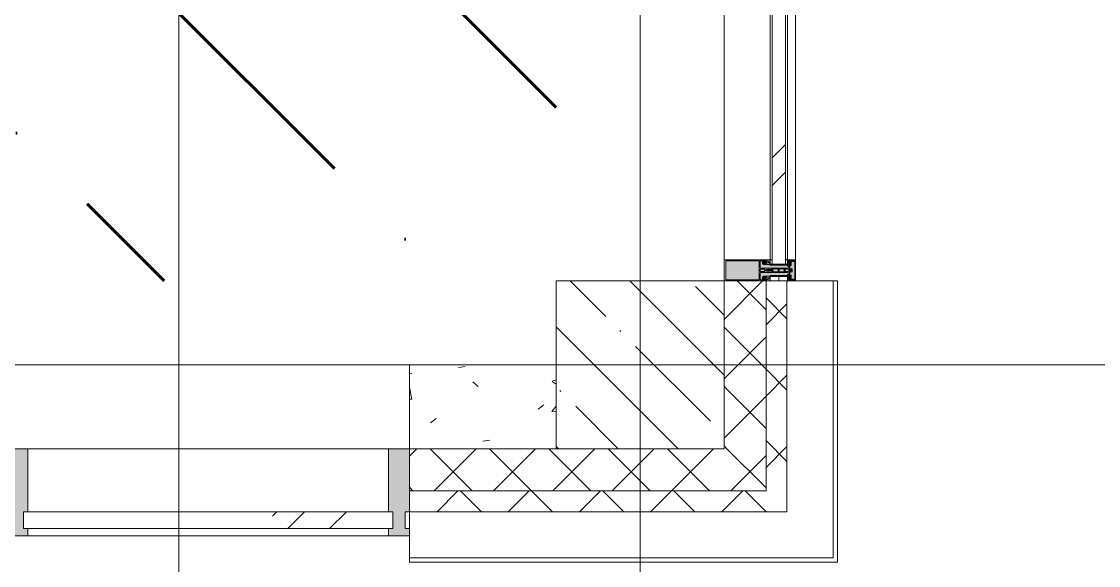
# Model space of a CAD drawing. Header units: millimetres. Extents: x -68946 to 288321, y -402657 to 324925.
# Drawn here: x 136063 to 138630, y 9747 to 11043 of the extents above; entities that cross this region are included whole.
import ezdxf

# ---------------------------------------------------------------- set-up
doc = ezdxf.new("R2010")
doc.units = ezdxf.units.MM
doc.linetypes.add('ADSK_Линия сетки', pattern=[2500, 2000, -250, 0, -250])
for name, color, linetype, lineweight in [('3.4) ПТ-2.15    4 вып', 200, 'Continuous', 60), ('A-FLOR-____-OTLN', 192, 'Continuous', 9), ('A-GLAZ-____-MCUT', 250, 'Continuous', 9), ('A-GLAZ-____-OTLN', 250, 'Continuous', 5), ('A-GLAZ-CURT-MCUT', 52, 'Continuous', 9), ('A-GLAZ-CURT-OTLN', 52, 'Continuous', 5), ('A-GLAZ-CWMG-MCUT', 51, 'Continuous', 9), ('A-GLAZ-CWMG-OTLN', 51, 'Continuous', 5), ('A-WALL-____-MCUT', 250, 'Continuous', 13), ('A-WALL-____-PATT', 250, 'Continuous', 13), ('A-WALL-FNSH-MCUT', 250, 'Continuous', 13), ('G-XREF-____-OTLN', 250, 'Continuous', 9), ('S-COLS-____-MCUT', 250, 'Continuous', 25), ('S-COLS-____-OTLN', 250, 'Continuous', 9), ('S-GRID-____-OTLN', 250, 'Continuous', 9)]:
    doc.layers.add(name, color=color, linetype=linetype, lineweight=lineweight)
pattern_1 = [(45, (12287.91, -0.0006), (-70.71068, 70.71068), []), (135, (12287.91, -0.0006), (-70.71068, -70.71068), [])]
pattern_2 = [(135, (12287.91, -0.0006), (-84.85281, -84.85281), []), (225, (12287.91, -0.0006), (84.85281, -84.85281), [])]

# ---------------------------------------------------------------- blocks, each defined once
blk = doc.blocks.new('BSC_Колонна _Прямоугольная - 400x400-V69-АР1_Маркировочный план 1 этажа С2и3')
at = {"layer": 'S-COLS-____-OTLN', "lineweight": 5}
h = blk.add_hatch(dxfattribs=at)
h.set_pattern_fill('FP_105', color=256, style=0, pattern_type=2)
h.set_pattern_definition([(135, (-125249.98, -10225), (-142.56192, -142.56192), []), (135, (-125107.42, -10225), (-142.56192, -142.56192), [252.016, -50.403, 3.353, -47.05])])
h.paths.add_polyline_path([(-200, -200), (200, -199.9), (200, 200), (-200, 200), (-200, -178.9)])
at = {"layer": 'S-COLS-____-MCUT', "lineweight": 5}
for p, q in [((200, 200), (-200, 200)), ((-200, 200), (-200, -200)), ((200, -200), (200, 200)), ((-200, -200), (200, -200))]:
    blk.add_line(p, q, dxfattribs=at)
blk = doc.blocks.new('Прямоугольный импост - 170_dwg-17677011-АР1_Маркировочный план 1 этажа С2и3')
at = {"layer": 'G-XREF-____-OTLN'}
for p, q in [((227998.7, 195492.5), (227999.1, 195492.4)), ((228009.4, 195484.5), (228013.9, 195484.5)), ((228010.4, 195484.5), (228010.4, 195486.8)), ((228012.9, 195484.5), (228012.9, 195486.8)), ((228024.5, 195492.5), (228024.2, 195492.4))]:
    blk.add_line(p, q, dxfattribs=at)
at = {"layer": 'G-XREF-____-OTLN', "flags": 128}
for points in [[(227987.6, 195646.7), (227987.4, 195646.5), (227987.1, 195646.2), (227986.9, 195646), (227986.6, 195645.7)], [(227986.6, 195645.7), (227986.6, 195621), (227986.6, 195596.2), (227986.6, 195571.5), (227986.6, 195546.7)], [(228035.6, 195646.7), (228023.6, 195646.7), (228011.6, 195646.7), (227999.6, 195646.7), (227987.6, 195646.7)], [(227988.6, 195563), (227988.6, 195582.9), (227988.6, 195602.9), (227988.6, 195622.8), (227988.6, 195642.7)], [(227988.6, 195642.7), (228000.1, 195642.7), (228011.6, 195642.7), (228023.1, 195642.7), (228034.6, 195642.7)], [(228034.6, 195642.7), (228034.6, 195622.8), (228034.6, 195602.9), (228034.6, 195582.9), (228034.6, 195563)], [(228036.6, 195645.7), (228036.4, 195646), (228036.1, 195646.2), (228035.9, 195646.5), (228035.6, 195646.7)], [(228036.6, 195546.7), (228036.6, 195571.5), (228036.6, 195596.2), (228036.6, 195621), (228036.6, 195645.7)], [(227988.1, 195547.7), (227988.1, 195549), (227988.1, 195550.2), (227988.1, 195551.5), (227988.1, 195552.7)], [(227988.1, 195552.7), (227989.1, 195552.7), (227990, 195552.7), (227990.9, 195552.7), (227991.8, 195552.7)], [(228034.6, 195563), (228023.1, 195563), (228011.6, 195563), (228000.1, 195563), (227988.6, 195563)], [(227988.6, 195559.7), (227988.9, 195560), (227989.1, 195560.2), (227989.4, 195560.5), (227989.6, 195560.7)], [(227988.6, 195555.7), (227988.6, 195556.7), (227988.6, 195557.7), (227988.6, 195558.7), (227988.6, 195559.7)], [(227989.6, 195555.5), (227989.4, 195555.6), (227989.1, 195555.6), (227988.9, 195555.7), (227988.6, 195555.7)], [(227989.6, 195560.7), (227993.6, 195560.7), (227997.6, 195560.7), (228001.6, 195560.7), (228005.6, 195560.7)], [(227989.9, 195555.7), (227989.8, 195555.7), (227989.7, 195555.6), (227989.7, 195555.6), (227989.6, 195555.5)], [(227994.4, 195555.7), (227993.3, 195555.7), (227992.2, 195555.7), (227991, 195555.7), (227989.9, 195555.7)], [(227991.8, 195552.7), (227991.9, 195552.8), (227992, 195552.9), (227992.1, 195552.9), (227992.1, 195553)], [(227992.1, 195553), (227992.2, 195552.9), (227992.3, 195552.9), (227992.4, 195552.8), (227992.4, 195552.7)], [(227992.4, 195552.7), (227993.4, 195552.7), (227994.3, 195552.7), (227995.2, 195552.7), (227996.1, 195552.7)], [(227994.6, 195555.7), (227994.6, 195555.7), (227994.5, 195555.7), (227994.5, 195555.7), (227994.4, 195555.7)], [(227997, 195553.9), (227996.4, 195554.3), (227995.8, 195554.8), (227995.2, 195555.2), (227994.6, 195555.7)], [(227996.1, 195552.7), (227996.1, 195551.5), (227996.1, 195550.2), (227996.1, 195549), (227996.1, 195547.7)], [(227997.6, 195552.7), (227997.5, 195553), (227997.3, 195553.3), (227997.2, 195553.6), (227997, 195553.9)], [(227997.6, 195546.7), (227997.6, 195548.2), (227997.6, 195549.7), (227997.6, 195551.2), (227997.6, 195552.7)], [(228005.6, 195560.7), (228005.9, 195560.5), (228006.1, 195560.2), (228006.4, 195560), (228006.6, 195559.7)], [(228006.6, 195559.7), (228006.6, 195552.3), (228006.6, 195544.9), (228006.6, 195537.4), (228006.6, 195530)], [(228008.6, 195560.4), (228008.7, 195560.5), (228008.8, 195560.6), (228008.9, 195560.6), (228008.9, 195560.7)], [(228008.6, 195550.3), (228008.6, 195552.8), (228008.6, 195555.4), (228008.6, 195557.9), (228008.6, 195560.4)], [(228008.9, 195550), (228008.9, 195550.1), (228008.8, 195550.2), (228008.7, 195550.2), (228008.6, 195550.3)], [(228008.9, 195560.7), (228010.3, 195560.7), (228011.6, 195560.7), (228013, 195560.7), (228014.3, 195560.7)], [(228014.3, 195550), (228013, 195550), (228011.6, 195550), (228010.3, 195550), (228008.9, 195550)], [(228014.3, 195560.7), (228014.4, 195560.6), (228014.5, 195560.6), (228014.6, 195560.5), (228014.6, 195560.4)], [(228014.6, 195550.3), (228014.6, 195550.2), (228014.5, 195550.2), (228014.4, 195550.1), (228014.3, 195550)], [(228014.6, 195560.4), (228014.6, 195557.9), (228014.6, 195555.4), (228014.6, 195552.8), (228014.6, 195550.3)], [(228016.6, 195559.7), (228016.9, 195560), (228017.1, 195560.2), (228017.4, 195560.5), (228017.6, 195560.7)], [(228016.6, 195530), (228016.6, 195537.4), (228016.6, 195544.9), (228016.6, 195552.3), (228016.6, 195559.7)], [(228017.6, 195560.7), (228021.6, 195560.7), (228025.6, 195560.7), (228029.6, 195560.7), (228033.6, 195560.7)], [(228026.2, 195553.9), (228026.1, 195553.6), (228025.9, 195553.3), (228025.8, 195553), (228025.6, 195552.7)], [(228025.6, 195552.7), (228025.6, 195551.2), (228025.6, 195549.7), (228025.6, 195548.2), (228025.6, 195546.7)], [(228028.7, 195555.7), (228028, 195555.2), (228027.4, 195554.8), (228026.8, 195554.3), (228026.2, 195553.9)], [(228027.1, 195547.7), (228027.1, 195549), (228027.1, 195550.2), (228027.1, 195551.5), (228027.1, 195552.7)], [(228027.1, 195552.7), (228028.1, 195552.7), (228029, 195552.7), (228029.9, 195552.7), (228030.8, 195552.7)], [(228028.8, 195555.7), (228028.8, 195555.7), (228028.7, 195555.7), (228028.7, 195555.7), (228028.7, 195555.7)], [(228033.4, 195555.7), (228032.2, 195555.7), (228031.1, 195555.7), (228030, 195555.7), (228028.8, 195555.7)], [(228030.8, 195552.7), (228030.9, 195552.8), (228031, 195552.9), (228031.1, 195552.9), (228031.1, 195553)], [(228031.1, 195553), (228031.2, 195552.9), (228031.3, 195552.9), (228031.4, 195552.8), (228031.4, 195552.7)], [(228031.4, 195552.7), (228032.4, 195552.7), (228033.3, 195552.7), (228034.2, 195552.7), (228035.1, 195552.7)], [(228033.7, 195555.5), (228033.6, 195555.6), (228033.5, 195555.6), (228033.5, 195555.7), (228033.4, 195555.7)], [(228033.6, 195560.7), (228033.9, 195560.5), (228034.1, 195560.2), (228034.4, 195560), (228034.6, 195559.7)], [(228034.6, 195555.7), (228034.4, 195555.7), (228034.1, 195555.6), (228033.9, 195555.6), (228033.7, 195555.5)], [(228034.6, 195559.7), (228034.6, 195558.7), (228034.6, 195557.7), (228034.6, 195556.7), (228034.6, 195555.7)], [(228035.1, 195552.7), (228035.1, 195551.5), (228035.1, 195550.2), (228035.1, 195549), (228035.1, 195547.7)], [(227986.6, 195546.7), (227987.1, 195546.7), (227987.6, 195546.7), (227988.1, 195546.7), (227988.6, 195546.7)], [(227999.6, 195495.5), (227999.6, 195537.5), (227986.6, 195537.5)], [(227989.1, 195547.7), (227988.9, 195547.7), (227988.6, 195547.7), (227988.4, 195547.7), (227988.1, 195547.7)], [(227988.6, 195546.7), (227988.8, 195546.8), (227988.9, 195547), (227989, 195547.1), (227989.1, 195547.2)], [(227989.1, 195547.2), (227989.1, 195547.3), (227989.1, 195547.5), (227989.1, 195547.6), (227989.1, 195547.7)], [(227996.1, 195547.7), (227995.9, 195547.7), (227995.6, 195547.7), (227995.4, 195547.7), (227995.1, 195547.7)], [(227995.1, 195547.7), (227995.1, 195547.6), (227995.1, 195547.5), (227995.1, 195547.3), (227995.1, 195547.2)], [(227995.1, 195547.2), (227995.3, 195547.1), (227995.4, 195547), (227995.5, 195546.8), (227995.6, 195546.7)], [(227995.6, 195546.7), (227996.1, 195546.7), (227996.6, 195546.7), (227997.1, 195546.7), (227997.6, 195546.7)], [(228006.6, 195530), (228006.7, 195529.9), (228006.8, 195529.9), (228006.9, 195529.8), (228006.9, 195529.7)], [(228006.9, 195529.7), (228007.2, 195529.7), (228007.5, 195529.7), (228007.8, 195529.7), (228008.1, 195529.7)], [(228008.1, 195529.7), (228008.4, 195530), (228008.6, 195530.2), (228008.9, 195530.5), (228009.1, 195530.7)], [(228009.1, 195545.1), (228009.3, 195545.2), (228009.4, 195545.3), (228009.6, 195545.4), (228009.8, 195545.5)], [(228009.6, 195544.8), (228009.5, 195544.9), (228009.4, 195545), (228009.3, 195545), (228009.1, 195545.1)], [(228009.1, 195543.3), (228009.3, 195543.4), (228009.4, 195543.5), (228009.5, 195543.5), (228009.6, 195543.6)], [(228009.6, 195543), (228009.5, 195543.1), (228009.4, 195543.2), (228009.3, 195543.2), (228009.1, 195543.3)], [(228009.1, 195541.5), (228009.3, 195541.6), (228009.4, 195541.7), (228009.5, 195541.7), (228009.6, 195541.8)], [(228009.6, 195541.2), (228009.5, 195541.3), (228009.4, 195541.4), (228009.3, 195541.4), (228009.1, 195541.5)], [(228009.1, 195539.7), (228009.3, 195539.8), (228009.4, 195539.9), (228009.5, 195539.9), (228009.6, 195540)], [(228009.6, 195539.4), (228009.5, 195539.5), (228009.4, 195539.6), (228009.3, 195539.6), (228009.1, 195539.7)], [(228009.1, 195537.9), (228009.3, 195538), (228009.4, 195538.1), (228009.5, 195538.1), (228009.6, 195538.2)], [(228009.6, 195537.6), (228009.5, 195537.7), (228009.4, 195537.8), (228009.3, 195537.8), (228009.1, 195537.9)], [(228009.1, 195536.1), (228009.3, 195536.2), (228009.4, 195536.3), (228009.5, 195536.3), (228009.6, 195536.4)], [(228009.6, 195535.8), (228009.5, 195535.9), (228009.4, 195536), (228009.3, 195536), (228009.1, 195536.1)], [(228009.1, 195534.3), (228009.3, 195534.4), (228009.4, 195534.5), (228009.5, 195534.5), (228009.6, 195534.6)], [(228009.6, 195534), (228009.5, 195534.1), (228009.4, 195534.2), (228009.3, 195534.2), (228009.1, 195534.3)], [(228009.1, 195532.5), (228009.3, 195532.6), (228009.4, 195532.7), (228009.5, 195532.7), (228009.6, 195532.8)], [(228009.6, 195532.2), (228009.5, 195532.3), (228009.4, 195532.4), (228009.3, 195532.4), (228009.1, 195532.5)], [(228009.1, 195530.7), (228009.3, 195530.8), (228009.4, 195530.9), (228009.5, 195530.9), (228009.6, 195531)], [(228009.6, 195543.6), (228009.6, 195543.9), (228009.6, 195544.2), (228009.6, 195544.5), (228009.6, 195544.8)], [(228009.6, 195541.8), (228009.6, 195542.1), (228009.6, 195542.4), (228009.6, 195542.7), (228009.6, 195543)], [(228009.6, 195540), (228009.6, 195540.3), (228009.6, 195540.6), (228009.6, 195540.9), (228009.6, 195541.2)], [(228009.6, 195538.2), (228009.6, 195538.5), (228009.6, 195538.8), (228009.6, 195539.1), (228009.6, 195539.4)], [(228009.6, 195536.4), (228009.6, 195536.7), (228009.6, 195537), (228009.6, 195537.3), (228009.6, 195537.6)], [(228009.6, 195534.6), (228009.6, 195534.9), (228009.6, 195535.2), (228009.6, 195535.5), (228009.6, 195535.8)], [(228009.6, 195532.8), (228009.6, 195533.1), (228009.6, 195533.4), (228009.6, 195533.7), (228009.6, 195534)], [(228009.6, 195531), (228009.6, 195531.3), (228009.6, 195531.6), (228009.6, 195531.9), (228009.6, 195532.2)], [(228009.8, 195545.5), (228010, 195545.9), (228010.3, 195546.3), (228010.5, 195546.8), (228010.8, 195547.2)], [(228010.8, 195547.2), (228011.2, 195547.2), (228011.6, 195547.2), (228012.1, 195547.2), (228012.5, 195547.2)], [(228012.5, 195547.2), (228012.8, 195546.7), (228013.1, 195546.2), (228013.3, 195545.7), (228013.6, 195545.2)], [(228013.6, 195545.2), (228013.6, 195545.1), (228013.6, 195544.9), (228013.6, 195544.7), (228013.6, 195544.5)], [(228013.6, 195544.5), (228013.8, 195544.4), (228013.9, 195544.4), (228014, 195544.3), (228014.1, 195544.2)], [(228014.1, 195544.2), (228014, 195544.1), (228013.9, 195544.1), (228013.8, 195544), (228013.6, 195543.9)], [(228013.6, 195543.9), (228013.6, 195543.6), (228013.6, 195543.3), (228013.6, 195543), (228013.6, 195542.7)], [(228013.6, 195542.7), (228013.8, 195542.6), (228013.9, 195542.6), (228014, 195542.5), (228014.1, 195542.4)], [(228014.1, 195542.4), (228014, 195542.3), (228013.9, 195542.3), (228013.8, 195542.2), (228013.6, 195542.1)], [(228013.6, 195542.1), (228013.6, 195541.8), (228013.6, 195541.5), (228013.6, 195541.2), (228013.6, 195540.9)], [(228013.6, 195540.9), (228013.8, 195540.8), (228013.9, 195540.8), (228014, 195540.7), (228014.1, 195540.6)], [(228014.1, 195540.6), (228014, 195540.5), (228013.9, 195540.5), (228013.8, 195540.4), (228013.6, 195540.3)], [(228013.6, 195540.3), (228013.6, 195540), (228013.6, 195539.7), (228013.6, 195539.4), (228013.6, 195539.1)], [(228013.6, 195539.1), (228013.8, 195539), (228013.9, 195539), (228014, 195538.9), (228014.1, 195538.8)], [(228014.1, 195538.8), (228014, 195538.7), (228013.9, 195538.7), (228013.8, 195538.6), (228013.6, 195538.5)], [(228013.6, 195538.5), (228013.6, 195538.2), (228013.6, 195537.9), (228013.6, 195537.6), (228013.6, 195537.3)], [(228013.6, 195537.3), (228013.8, 195537.2), (228013.9, 195537.2), (228014, 195537.1), (228014.1, 195537)], [(228014.1, 195537), (228014, 195536.9), (228013.9, 195536.9), (228013.8, 195536.8), (228013.6, 195536.7)], [(228013.6, 195536.7), (228013.6, 195536.4), (228013.6, 195536.1), (228013.6, 195535.8), (228013.6, 195535.5)], [(228013.6, 195535.5), (228013.8, 195535.4), (228013.9, 195535.4), (228014, 195535.3), (228014.1, 195535.2)], [(228014.1, 195535.2), (228014, 195535.1), (228013.9, 195535.1), (228013.8, 195535), (228013.6, 195534.9)], [(228013.6, 195534.9), (228013.6, 195534.6), (228013.6, 195534.3), (228013.6, 195534), (228013.6, 195533.7)], [(228013.6, 195533.7), (228013.8, 195533.6), (228013.9, 195533.6), (228014, 195533.5), (228014.1, 195533.4)], [(228014.1, 195533.4), (228014, 195533.3), (228013.9, 195533.3), (228013.8, 195533.2), (228013.6, 195533.1)], [(228013.6, 195533.1), (228013.6, 195532.8), (228013.6, 195532.5), (228013.6, 195532.2), (228013.6, 195531.9)], [(228013.6, 195531.9), (228013.8, 195531.8), (228013.9, 195531.8), (228014, 195531.7), (228014.1, 195531.6)], [(228014.1, 195531.6), (228014.1, 195531.4), (228014.1, 195531.2), (228014.1, 195530.9), (228014.1, 195530.7)], [(228014.1, 195530.7), (228014.4, 195530.5), (228014.6, 195530.2), (228014.9, 195530), (228015.1, 195529.7)], [(228015.1, 195529.7), (228015.4, 195529.7), (228015.7, 195529.7), (228016, 195529.7), (228016.3, 195529.7)], [(228016.3, 195529.7), (228016.4, 195529.8), (228016.5, 195529.9), (228016.6, 195529.9), (228016.6, 195530)], [(228036.6, 195537.5), (228023.6, 195537.5), (228023.6, 195495.5)], [(228025.6, 195546.7), (228026.1, 195546.7), (228026.6, 195546.7), (228027.1, 195546.7), (228027.6, 195546.7)], [(228028.1, 195547.7), (228027.9, 195547.7), (228027.6, 195547.7), (228027.4, 195547.7), (228027.1, 195547.7)], [(228027.6, 195546.7), (228027.8, 195546.8), (228027.9, 195547), (228028, 195547.1), (228028.1, 195547.2)], [(228028.1, 195547.2), (228028.1, 195547.3), (228028.1, 195547.5), (228028.1, 195547.6), (228028.1, 195547.7)], [(228035.1, 195547.7), (228034.9, 195547.7), (228034.6, 195547.7), (228034.4, 195547.7), (228034.1, 195547.7)], [(228034.1, 195547.7), (228034.1, 195547.6), (228034.1, 195547.5), (228034.1, 195547.3), (228034.1, 195547.2)], [(228034.1, 195547.2), (228034.3, 195547.1), (228034.4, 195547), (228034.5, 195546.8), (228034.6, 195546.7)], [(228034.6, 195546.7), (228035.1, 195546.7), (228035.6, 195546.7), (228036.1, 195546.7), (228036.6, 195546.7)], [(227989.4, 195495.5), (227988.9, 195495.5), (227988.4, 195494.5), (227987.9, 195494.5), (227985.8, 195497), (227985.4, 195496.6), (227986.6, 195492.9), (227986.6, 195492.8), (227987, 195492.4), (227990.8, 195492.4), (227991.1, 195492.5), (227991.8, 195492.3), (227991.8, 195491.1), (227991.6, 195490.9), (227991.4, 195490.9), (227991.3, 195490.5), (227992.5, 195489.3), (227992.9, 195489.2), (227997, 195489.2), (227997.4, 195489.3), (227998.6, 195490.5), (227998.4, 195490.9), (227998.2, 195490.9), (227998, 195491.1), (227998, 195492.3)], [(227987.4, 195492.4), (227987.2, 195492.3), (227987, 195492.3), (227986.8, 195492.2), (227986.6, 195492.2)], [(227986.6, 195492.2), (227986.6, 195488.8), (227986.6, 195485.4), (227986.6, 195482), (227986.6, 195478.6)], [(227986.6, 195478.6), (227987, 195478.2), (227987.4, 195477.8), (227987.8, 195477.5), (227988.1, 195477.1)], [(227989, 195489.3), (227988.6, 195490), (227988.2, 195490.8), (227987.8, 195491.6), (227987.4, 195492.4)], [(227987.9, 195492.4), (227987.9, 195492.3), (227987.8, 195492.2), (227987.7, 195492.1), (227987.7, 195491.9)], [(227987.7, 195491.9), (227988, 195491.2), (227988.4, 195490.5), (227988.7, 195489.8), (227989.1, 195489)], [(227991.4, 195492.4), (227990.6, 195492.4), (227989.7, 195492.4), (227988.8, 195492.4), (227987.9, 195492.4)], [(227987.9, 195487.2), (227988.2, 195487.5), (227988.4, 195487.8), (227988.7, 195488.1), (227988.9, 195488.4)], [(227987.9, 195481.7), (227987.9, 195483.1), (227987.9, 195484.4), (227987.9, 195485.8), (227987.9, 195487.2)], [(227988.2, 195481.4), (227988.2, 195481.5), (227988.1, 195481.5), (227988, 195481.6), (227987.9, 195481.7)], [(227987.9, 195479.8), (227988, 195479.9), (227988.1, 195479.9), (227988.2, 195480), (227988.2, 195480.1)], [(227987.9, 195478.7), (227987.9, 195479), (227987.9, 195479.2), (227987.9, 195479.5), (227987.9, 195479.8)], [(227988.2, 195478.4), (227988.2, 195478.5), (227988.1, 195478.5), (227988, 195478.6), (227987.9, 195478.7)], [(227988.1, 195477.1), (227999.9, 195477.1), (228011.6, 195477.1), (228023.4, 195477.1), (228035.1, 195477.1)], [(227989, 195488.2), (227988.8, 195487.9), (227988.6, 195487.6), (227988.4, 195487.3), (227988.2, 195487)], [(227988.2, 195487), (227988.2, 195487), (227988.2, 195486.9), (227988.2, 195486.8), (227988.2, 195486.8)], [(227988.2, 195486.8), (227988.6, 195485.6), (227989.1, 195484.5), (227989.5, 195483.3), (227990, 195482.2)], [(227990.6, 195481.4), (227990, 195481.4), (227989.4, 195481.4), (227988.8, 195481.4), (227988.2, 195481.4)], [(227988.2, 195480.1), (227988.8, 195480.1), (227989.4, 195480.1), (227990, 195480.1), (227990.6, 195480.1)], [(228035, 195478.4), (228023.3, 195478.4), (228011.6, 195478.4), (227999.9, 195478.4), (227988.2, 195478.4)], [(227988.9, 195488.4), (227989, 195488.6), (227989, 195488.8), (227989, 195489), (227989, 195489.3)], [(227989.1, 195489), (227989, 195488.8), (227989, 195488.6), (227989, 195488.4), (227989, 195488.2)], [(228001.3, 195492.4), (228001.6, 195492.7), (228001.6, 195495.1), (228001.6, 195495.3), (228001.4, 195495.5), (228000.9, 195495.5), (228000.4, 195494.8), (227999.9, 195494.8), (227999.4, 195495.5), (227998.9, 195495.5), (227998.4, 195494.8), (227997.9, 195494.8), (227997.4, 195495.5), (227996.9, 195495.5), (227996.4, 195494.8), (227995.9, 195494.8), (227995.4, 195495.5), (227994.9, 195495.5), (227994.4, 195494.8), (227993.9, 195494.8), (227993.4, 195495.5), (227992.9, 195495.5), (227992.4, 195494.8), (227991.9, 195494.8), (227991.4, 195495.5), (227990.9, 195495.5), (227990.4, 195494.8), (227989.9, 195494.8), (227989.4, 195495.5)], [(227990, 195482.2), (227990.2, 195482.2), (227990.4, 195482.3), (227990.7, 195482.3), (227990.9, 195482.4)], [(227990.9, 195481.1), (227990.9, 195481.2), (227990.8, 195481.2), (227990.7, 195481.3), (227990.6, 195481.4)], [(227990.6, 195480.1), (227990.7, 195480.2), (227990.8, 195480.2), (227990.9, 195480.3), (227990.9, 195480.4)], [(227990.9, 195489.7), (227990.9, 195490.1), (227990.9, 195490.5), (227990.9, 195490.9), (227990.9, 195491.4)], [(227990.9, 195491.4), (227991.2, 195491.4), (227991.4, 195491.4), (227991.7, 195491.4), (227991.9, 195491.4)], [(227991.9, 195488.7), (227991.7, 195488.9), (227991.4, 195489.2), (227991.2, 195489.4), (227990.9, 195489.7)], [(227990.9, 195486.7), (227991.1, 195486.8), (227991.2, 195486.9), (227991.3, 195487), (227991.4, 195487.2)], [(227990.9, 195482.4), (227990.9, 195483.4), (227990.9, 195484.5), (227990.9, 195485.6), (227990.9, 195486.7)], [(227990.9, 195480.4), (227990.9, 195480.6), (227990.9, 195480.7), (227990.9, 195480.9), (227990.9, 195481.1)], [(227991.9, 195491.9), (227991.8, 195492), (227991.7, 195492.1), (227991.6, 195492.2), (227991.4, 195492.4)], [(227991.4, 195487.2), (227993.4, 195487.2), (227995.4, 195487.2), (227997.4, 195487.2), (227999.4, 195487.2)], [(227991.9, 195491.4), (227991.9, 195491.5), (227991.9, 195491.6), (227991.9, 195491.7), (227991.9, 195491.9)], [(227998.6, 195488.7), (227997, 195488.7), (227995.3, 195488.7), (227993.6, 195488.7), (227991.9, 195488.7)], [(227998.4, 195492.4), (227998.3, 195492.2), (227998.2, 195492.1), (227998.1, 195492), (227997.9, 195491.9)], [(227997.9, 195491.9), (227997.9, 195491.7), (227997.9, 195491.6), (227997.9, 195491.5), (227997.9, 195491.4)], [(227997.9, 195491.4), (227998.2, 195491.4), (227998.4, 195491.4), (227998.7, 195491.4), (227998.9, 195491.4)], [(228024.8, 195492.4), (228018.2, 195492.4), (228011.6, 195492.4), (228005, 195492.4), (227998.4, 195492.4)], [(227998.9, 195489), (227998.9, 195488.9), (227998.8, 195488.8), (227998.7, 195488.7), (227998.6, 195488.7)], [(227998.9, 195491.4), (227998.9, 195490.8), (227998.9, 195490.2), (227998.9, 195489.6), (227998.9, 195489)], [(227999.4, 195487.2), (227999.7, 195487.4), (227999.9, 195487.7), (228000.2, 195487.9), (228000.4, 195488.2)], [(228000.4, 195489.4), (228000.7, 195489.6), (228000.9, 195489.9), (228001.2, 195490.1), (228001.4, 195490.4)], [(228000.4, 195488.2), (228000.4, 195488.5), (228000.4, 195488.8), (228000.4, 195489.1), (228000.4, 195489.4)], [(228001.4, 195490.4), (228003.9, 195490.4), (228006.4, 195490.4), (228008.9, 195490.4), (228011.3, 195490.4)], [(228015.1, 195485.7), (228015.1, 195489.5), (228008.2, 195489.5), (228008.2, 195485.7)], [(228014.1, 195484.5), (228014.1, 195486.8), (228011.6, 195487.8), (228009.2, 195486.8), (228009.2, 195484.5)], [(228011.3, 195490.4), (228011.4, 195490.4), (228011.5, 195490.5), (228011.6, 195490.6), (228011.6, 195490.7)], [(228011.6, 195490.7), (228011.7, 195490.6), (228011.8, 195490.5), (228011.9, 195490.4), (228011.9, 195490.4)], [(228011.9, 195490.4), (228014.4, 195490.4), (228016.9, 195490.4), (228019.4, 195490.4), (228021.8, 195490.4)], [(228021.9, 195492.4), (228021.6, 195492.7), (228021.6, 195495.1), (228021.7, 195495.3), (228021.9, 195495.5), (228022.4, 195495.5), (228022.9, 195494.8), (228023.4, 195494.8), (228023.9, 195495.5), (228024.4, 195495.5), (228024.9, 195494.8), (228025.4, 195494.8), (228025.9, 195495.5), (228026.4, 195495.5), (228026.9, 195494.8), (228027.4, 195494.8), (228027.9, 195495.5), (228028.4, 195495.5), (228028.9, 195494.8), (228029.4, 195494.8), (228029.9, 195495.5), (228030.4, 195495.5), (228030.9, 195494.8), (228031.4, 195494.8), (228031.9, 195495.5), (228032.4, 195495.5), (228032.9, 195494.8), (228033.4, 195494.8), (228033.9, 195495.5)], [(228021.8, 195490.4), (228022.1, 195490.1), (228022.3, 195489.9), (228022.6, 195489.6), (228022.8, 195489.4)], [(228022.8, 195489.4), (228022.8, 195489.1), (228022.8, 195488.8), (228022.8, 195488.5), (228022.8, 195488.2)], [(228022.8, 195488.2), (228023.1, 195487.9), (228023.3, 195487.7), (228023.6, 195487.4), (228023.8, 195487.2)], [(228023.8, 195487.2), (228025.8, 195487.2), (228027.8, 195487.2), (228029.8, 195487.2), (228031.8, 195487.2)], [(228024.3, 195489), (228024.3, 195489.6), (228024.3, 195490.2), (228024.3, 195490.8), (228024.3, 195491.4)], [(228024.3, 195491.4), (228024.6, 195491.4), (228024.8, 195491.4), (228025.1, 195491.4), (228025.3, 195491.4)], [(228024.6, 195488.7), (228024.6, 195488.7), (228024.5, 195488.8), (228024.4, 195488.9), (228024.3, 195489)], [(228031.3, 195488.7), (228029.7, 195488.7), (228028, 195488.7), (228026.3, 195488.7), (228024.6, 195488.7)], [(228033.9, 195495.5), (228034.4, 195495.5), (228034.9, 195494.5), (228035.4, 195494.5), (228037.4, 195497), (228037.9, 195496.6), (228036.6, 195492.9), (228036.6, 195492.8), (228036.2, 195492.4), (228032.5, 195492.4), (228032.1, 195492.5), (228031.4, 195492.3), (228031.4, 195491.1), (228031.6, 195490.9), (228031.8, 195490.9), (228032, 195490.5), (228030.8, 195489.3), (228030.4, 195489.2), (228026.3, 195489.2), (228025.9, 195489.3), (228024.7, 195490.5), (228024.8, 195490.9), (228025, 195490.9), (228025.2, 195491.1), (228025.2, 195492.3)], [(228025.3, 195491.9), (228025.2, 195492), (228025.1, 195492.1), (228025, 195492.2), (228024.8, 195492.4)], [(228025.3, 195491.4), (228025.3, 195491.5), (228025.3, 195491.6), (228025.3, 195491.7), (228025.3, 195491.9)], [(228031.8, 195492.4), (228031.7, 195492.2), (228031.6, 195492.1), (228031.5, 195492), (228031.3, 195491.9)], [(228031.3, 195491.9), (228031.3, 195491.7), (228031.3, 195491.6), (228031.3, 195491.5), (228031.3, 195491.4)], [(228031.3, 195491.4), (228031.6, 195491.4), (228031.8, 195491.4), (228032.1, 195491.4), (228032.3, 195491.4)], [(228032.3, 195489.7), (228032.1, 195489.4), (228031.8, 195489.2), (228031.6, 195488.9), (228031.3, 195488.7)], [(228035.3, 195492.4), (228034.5, 195492.4), (228033.6, 195492.4), (228032.7, 195492.4), (228031.8, 195492.4)], [(228031.8, 195487.2), (228032, 195487), (228032.1, 195486.9), (228032.2, 195486.8), (228032.3, 195486.7)], [(228032.3, 195491.4), (228032.3, 195490.9), (228032.3, 195490.5), (228032.3, 195490.1), (228032.3, 195489.7)], [(228032.3, 195486.7), (228032.3, 195485.6), (228032.3, 195484.5), (228032.3, 195483.4), (228032.3, 195482.4)], [(228032.3, 195482.4), (228032.6, 195482.3), (228032.8, 195482.3), (228033.1, 195482.2), (228033.3, 195482.2)], [(228032.6, 195481.4), (228032.6, 195481.3), (228032.5, 195481.2), (228032.4, 195481.2), (228032.3, 195481.1)], [(228032.3, 195481.1), (228032.3, 195480.9), (228032.3, 195480.7), (228032.3, 195480.6), (228032.3, 195480.4)], [(228032.3, 195480.4), (228032.4, 195480.3), (228032.5, 195480.2), (228032.6, 195480.2), (228032.6, 195480.1)], [(228035, 195481.4), (228034.4, 195481.4), (228033.8, 195481.4), (228033.2, 195481.4), (228032.6, 195481.4)], [(228032.6, 195480.1), (228033.2, 195480.1), (228033.8, 195480.1), (228034.4, 195480.1), (228035, 195480.1)], [(228033.3, 195482.2), (228033.7, 195483.3), (228034.2, 195484.5), (228034.7, 195485.6), (228035.1, 195486.8)], [(228035.9, 195492.4), (228035.5, 195491.6), (228035, 195490.8), (228034.6, 195490), (228034.2, 195489.3)], [(228034.2, 195489), (228034.6, 195489.8), (228034.9, 195490.5), (228035.3, 195491.2), (228035.6, 195491.9)], [(228034.2, 195489.3), (228034.2, 195489), (228034.3, 195488.8), (228034.3, 195488.6), (228034.3, 195488.4)], [(228034.3, 195488.2), (228034.3, 195488.4), (228034.2, 195488.6), (228034.2, 195488.8), (228034.2, 195489)], [(228034.3, 195488.4), (228034.6, 195488.1), (228034.8, 195487.8), (228035.1, 195487.5), (228035.3, 195487.2)], [(228035.1, 195487), (228034.9, 195487.3), (228034.7, 195487.6), (228034.5, 195487.9), (228034.3, 195488.2)], [(228035.3, 195481.7), (228035.3, 195481.6), (228035.2, 195481.5), (228035.1, 195481.5), (228035, 195481.4)], [(228035, 195480.1), (228035.1, 195480), (228035.2, 195479.9), (228035.3, 195479.9), (228035.3, 195479.8)], [(228035.3, 195478.7), (228035.3, 195478.6), (228035.2, 195478.5), (228035.1, 195478.5), (228035, 195478.4)], [(228035.1, 195486.8), (228035.1, 195486.8), (228035.1, 195486.9), (228035.1, 195487), (228035.1, 195487)], [(228035.1, 195477.1), (228035.5, 195477.5), (228035.9, 195477.8), (228036.3, 195478.2), (228036.6, 195478.6)], [(228035.6, 195491.9), (228035.5, 195492.1), (228035.5, 195492.2), (228035.4, 195492.3), (228035.3, 195492.4)], [(228035.3, 195487.2), (228035.3, 195485.8), (228035.3, 195484.4), (228035.3, 195483.1), (228035.3, 195481.7)], [(228035.3, 195479.8), (228035.3, 195479.5), (228035.3, 195479.2), (228035.3, 195479), (228035.3, 195478.7)], [(228036.6, 195492.2), (228036.4, 195492.2), (228036.3, 195492.3), (228036.1, 195492.3), (228035.9, 195492.4)], [(228036.6, 195478.6), (228036.6, 195482), (228036.6, 195485.4), (228036.6, 195488.8), (228036.6, 195492.2)]]:
    blk.add_lwpolyline(points, dxfattribs=at)
for points in [[(227994.4, 195539.7), (227996.4, 195538.7), (227996.5, 195538.7), (227997.3, 195538.7), (227997.6, 195539), (227997.6, 195548.5), (227997.4, 195548.7), (227996.3, 195548.7), (227995.9, 195548.6), (227995.2, 195548.8), (227995.2, 195550), (227995.4, 195550.2), (227995.6, 195550.2), (227995.8, 195550.6), (227994.6, 195551.8), (227994.2, 195551.9), (227990.1, 195551.9), (227989.7, 195551.8), (227988.5, 195550.6), (227988.6, 195550.2), (227988.8, 195550.2), (227989, 195550), (227989, 195548.8), (227988.3, 195548.6), (227988, 195548.7), (227986.8, 195548.7), (227986.6, 195548.5), (227986.6, 195537.3), (227987.1, 195537.1), (227988.4, 195538.3), (227988.8, 195538.3), (227989.3, 195537.5), (227989.8, 195537.5), (227990.3, 195538.3), (227990.8, 195538.3), (227991.3, 195537.5), (227991.8, 195537.5), (227992.3, 195538.3), (227992.7, 195538.4), (227994.5, 195537.3), (227995.9, 195536.3), (227996.4, 195537.1), (227994, 195539.2)], [(227990.8, 195550.9), (227990.3, 195550.4), (227990.3, 195549.2), (227990.8, 195548.7), (227993.4, 195548.7), (227993.9, 195549.2), (227993.9, 195550.4), (227993.4, 195550.9)], [(227990.3, 195549.2), (227990.3, 195550.4), (227990.8, 195550.9), (227993.4, 195550.9), (227993.9, 195550.4), (227993.9, 195549.2), (227993.4, 195548.7), (227990.8, 195548.7)], [(228028.9, 195539.7), (228026.9, 195538.7), (228026.7, 195538.7), (228025.9, 195538.7), (228025.6, 195539), (228025.6, 195548.5), (228025.8, 195548.7), (228027, 195548.7), (228027.3, 195548.6), (228028, 195548.8), (228028, 195550), (228027.8, 195550.2), (228027.6, 195550.2), (228027.5, 195550.6), (228028.7, 195551.8), (228029.1, 195551.9), (228033.2, 195551.9), (228033.6, 195551.8), (228034.8, 195550.6), (228034.6, 195550.2), (228034.4, 195550.2), (228034.2, 195550), (228034.2, 195548.8), (228034.9, 195548.6), (228035.3, 195548.7), (228036.4, 195548.7), (228036.6, 195548.5), (228036.6, 195537.3), (228036.1, 195537.1), (228034.9, 195538.3), (228034.4, 195538.3), (228033.9, 195537.5), (228033.4, 195537.5), (228032.9, 195538.3), (228032.4, 195538.3), (228031.9, 195537.5), (228031.4, 195537.5), (228030.9, 195538.3), (228030.6, 195538.4), (228028.8, 195537.3), (228027.4, 195536.3), (228026.9, 195537.1), (228029.2, 195539.2)], [(228032.9, 195549.2), (228032.9, 195550.4), (228032.4, 195550.9), (228029.8, 195550.9), (228029.3, 195550.4), (228029.3, 195549.2), (228029.8, 195548.7), (228032.4, 195548.7)], [(227993.1, 195541.4), (227994.1, 195542.4), (227994.1, 195546), (227993.1, 195547), (227991.1, 195547), (227990.1, 195546), (227990.1, 195542.4), (227991.1, 195541.4)], [(228009.7, 195532.9), (228009.2, 195531.8), (228008.7, 195531.3), (228008.5, 195531.2), (228008.1, 195531.2), (228008.1, 195531.5), (228007.9, 195531.7), (228006.8, 195531.7), (228006.6, 195531.5), (228006.6, 195496.2), (228007.1, 195495.7), (228008.6, 195495.7), (228009.1, 195496.2), (228009.1, 195497), (228008.9, 195497.2), (228008.3, 195497.2), (228008.1, 195497.4), (228008.1, 195499.2), (228008.4, 195499.9), (228010.9, 195502.4), (228012.3, 195502.4), (228014.8, 195499.9), (228015.1, 195499.2), (228015.1, 195497.4), (228014.9, 195497.2), (228014.3, 195497.2), (228014.1, 195497), (228014.1, 195496.2), (228014.6, 195495.7), (228016.1, 195495.7), (228016.6, 195496.2), (228016.6, 195531.5), (228016.4, 195531.7), (228015.3, 195531.7), (228015.1, 195531.5), (228015.1, 195531.2), (228014.7, 195531.2), (228014.6, 195531.3), (228014, 195531.8), (228013.6, 195532.9), (228013.7, 195537.9), (228013.8, 195537.9), (228013.8, 195538.3), (228013.7, 195538.4), (228013.7, 195539.2), (228012.6, 195543), (228012.5, 195543.2), (228010.8, 195543.2), (228010.7, 195543), (228009.6, 195539.2), (228009.6, 195538.4), (228009.4, 195538.3), (228009.4, 195537.9), (228009.6, 195537.9)], [(228009, 195517.1), (228008.1, 195517.5), (228008.1, 195528.2), (228008.4, 195528.9), (228010.9, 195531.4), (228012.3, 195531.4), (228014.8, 195528.9), (228015.1, 195528.2), (228015.1, 195517.5), (228014.3, 195517.1), (228013.4, 195518), (228009.9, 195518)], [(228012.3, 195532.2), (228011, 195532.2), (228010.3, 195532.6), (228010.2, 195537.9), (228011.2, 195542.2), (228012.1, 195542.2), (228013.1, 195537.9), (228013, 195532.6)], [(228030.1, 195541.4), (228029.1, 195542.4), (228029.1, 195546), (228030.1, 195547), (228032.1, 195547), (228033.1, 195546), (228033.1, 195542.4), (228032.1, 195541.4)], [(228008.1, 195513.7), (228008.1, 195503), (228009, 195502.6), (228009.9, 195503.5), (228013.4, 195503.5), (228014.3, 195502.6), (228015.1, 195503), (228015.1, 195513.7), (228014.8, 195514.4), (228012.3, 195516.9), (228010.9, 195516.9), (228008.4, 195514.4)], [(227996.2, 195490.2), (227996.7, 195490.7), (227996.7, 195492), (227996.2, 195492.5), (227993.6, 195492.5), (227993.1, 195492), (227993.1, 195490.7), (227993.6, 195490.2)], [(228007.1, 195489.5), (228007.1, 195490.4), (228015.8, 195490.4), (228015.8, 195489.5)], [(228027, 195490.2), (228026.5, 195490.7), (228026.5, 195492), (228027, 195492.5), (228029.6, 195492.5), (228030.1, 195492), (228030.1, 195490.7), (228029.6, 195490.2)]]:
    blk.add_lwpolyline(points, close=True, dxfattribs=at)
at = {"layer": 'G-XREF-____-OTLN'}
for centre, radius, start, end in [((228009.4, 195485.7), 1.19, 180, 270), ((228009.8, 195485.2), 1.67, 68.4728, 111.5272), ((228011.6, 195481.7), 5.2, 76.3644, 103.6356), ((228013.5, 195485.2), 1.67, 68.4728, 111.5272), ((228013.9, 195485.7), 1.19, 270, 0)]:
    blk.add_arc(centre, radius, start, end, dxfattribs=at)
blk = doc.blocks.new('Прямоугольный импост - 42х50х170h-17679178-АР1_Маркировочный план 1 этажа С2и3')
blk.add_blockref('Прямоугольный импост - 170_dwg-17677011-АР1_Маркировочный план 1 этажа С2и3', (-228011.6, -195516.5))
blk = doc.blocks.new('Прямоугольный импост - Рядовой 50х170-36115441-АР1_Маркировочный план 1 этажа С2и3')
at = {"layer": 'A-GLAZ-CWMG-OTLN'}
h = blk.add_hatch(color=50, dxfattribs=at)
h.paths.add_polyline_path([(-48, -126.2), (-50, -130.5), (0, -130.5), (-1, -127.7), (-1.3, -129.2), (-2, -130.2), (-48.8, -129.2)])
h.paths.add_polyline_path([(-2, -46.5), (-25, -46.5), (-22.3, -44.2), (-3, -44.2)])
h.paths.add_polyline_path([(0, 21), (0, 39.5), (-50, 39.5), (-50, 21), (-40, 21), (-40, -21), (-50, -21), (-49.9, -30.5), (-48, -42.2), (-48, -46.5), (-48, -126.2), (-2, -126.2), (-1.4, -46.5), (-1.8, -40), (0, -21), (-10, -21), (-10, 21)])
h.paths.add_polyline_path([(-1.5, 39.5), (-1.6, 38.2), (-48.4, 38.2), (-48.4, 39.5), (-1.6, 39.5)])
h.paths.add_polyline_path([(-11.8, 24.2), (-18.4, 24.2), (-14.8, 26.2)])
h.paths.add_polyline_path([(-18.4, 24.2), (-25, 24.2), (-22.2, 26.2)])
h.paths.add_polyline_path([(-20, -35.7), (-20, -43.2), (-22, -38.8)])
h.paths.add_polyline_path([(-20, -28.3), (-22.5, -25), (-20, -21)])
h.paths.add_polyline_path([(-20, -28.3), (-22.5, -32.9), (-23.6, -29.8), (-22, -28.5)])
h.paths.add_polyline_path([(-20, -35.7), (-21.9, -33.5), (-20, -30.5), (-20, -33.5)])
h.paths.add_polyline_path([(-20, -20.9), (-22.5, -17.8), (-20, -13.5), (-20, -16)])
h.paths.add_polyline_path([(-25, -46.5), (-48, -46.5), (-47, -44.2), (-27.7, -44.2)])
h.paths.add_polyline_path([(-25, 24.2), (-31.6, 24.2), (-27.8, 26.2)])
h.paths.add_polyline_path([(-30, -28.3), (-29.9, -21), (-28, -24.9)])
h.paths.add_polyline_path([(-26.4, -29.7), (-28, -32.8), (-30, -28.3), (-28, -29.1)])
h.paths.add_polyline_path([(-27.5, -16.9), (-30, -20.9), (-30, -13.5), (-28.1, -16)])
h.paths.add_polyline_path([(-28, -38.8), (-30, -43.2), (-30, -35.7)])
h.paths.add_polyline_path([(-28, -33.8), (-30, -35.7), (-29.2, -30.5), (-28.1, -33.5)])
h.paths.add_polyline_path([(-31.6, 24.2), (-38.2, 24.2), (-35.2, 26.2), (-32.3, 24.6)])
at = {"layer": 'A-GLAZ-CWMG-MCUT', "lineweight": 5}
for p, q in [((-48.5, 39.5), (-50, 39.5)), ((-50, 39.5), (-50, 21)), ((0, 39.5), (-1.5, 39.5)), ((0, 21), (0, 39.5)), ((-50, 21), (-40, 21)), ((-40, 21), (-40, -21)), ((-10, -21), (-10, 21)), ((-10, 21), (0, 21)), ((-40, -21), (-50, -21)), ((-50, -21), (-50, -30.2)), ((0, -21), (-10, -21)), ((0, -30.2), (0, -21)), ((-50, -129.2), (-50, -130.5)), ((-50, -130.5), (0, -130.5)), ((0, -130.5), (0, -129.2))]:
    blk.add_line(p, q, dxfattribs=at)
blk = doc.blocks.new('PNS_Панель прямоугольная - Нр_Металл - 40мм-36115699-АР1_Маркировочный план 1 этажа С2и3')
at = {"layer": 'A-GLAZ-____-OTLN'}
for p, q in [((-530, 0), (-520, 0)), ((-520, 0), (-530, 0))]:
    blk.add_line(p, q, dxfattribs=at)
blk = doc.blocks.new('Системная панель - Стекло - 32мм-36115707-АР1_Маркировочный план 1 этажа С2и3')
at = {"layer": 'A-GLAZ-CURT-OTLN'}
h = blk.add_hatch(dxfattribs=at)
h.set_pattern_fill('FP_110', color=256, style=0, pattern_type=2)
h.set_pattern_definition([(315, (-10867.5, 125680.5), (282.8427, 282.8427), [200, -600]), (315, (-10967.5, 125880.5), (282.8427, 282.8427), [600, -200]), (315, (-11067.5, 125480.5), (282.8427, 282.8427), [200, -600])])
h.paths.add_polyline_path([(-502.5, 16), (-502.5, -16), (502.5, -16), (502.5, 16), (-459.2, 16)])
at = {"layer": 'A-GLAZ-CURT-MCUT', "lineweight": 5}
for p, q in [((502.5, 16), (-502.5, 16)), ((-502.5, 16), (-502.5, -16)), ((502.5, -16), (502.5, 16)), ((-502.5, -16), (502.5, -16))]:
    blk.add_line(p, q, dxfattribs=at)
blk = doc.blocks.new('Прямоугольный импост - Рядовой 50х170-36115697-АР1_Маркировочный план 1 этажа С2и3')
at = {"layer": 'A-GLAZ-CWMG-OTLN'}
for p, q in [((125450, 10475), (125450, 11460)), ((125559.5, 11460), (125564.5, 11460)), ((125559.5, 10475), (125559.5, 11460)), ((125596.5, 11460), (125601.5, 11460)), ((125601.5, 10475), (125601.5, 11460)), ((125620, 10475), (125620, 11460)), ((125564.5, 10475), (125559.5, 10475)), ((125601.5, 10475), (125596.5, 10475))]:
    blk.add_line(p, q, dxfattribs=at)
blk = doc.blocks.new('PNS_Панель прямоугольная3 - Нр_Стекло - 40мм 2-V99-АР1_Маркировочный план 1 этажа С2и3')
at = {"layer": 'A-GLAZ-____-OTLN'}
h = blk.add_hatch(dxfattribs=at)
h.set_pattern_fill('FP_125', color=256, style=0, pattern_type=2)
h.set_pattern_definition([(45, (-124320, -9735), (-282.8427, 282.8427), [200, -600]), (45, (-124520, -9835), (-282.8427, 282.8427), [600, -200]), (45, (-124120, -9935), (-282.8427, 282.8427), [200, -600])])
h.paths.add_polyline_path([(430, 0), (440, 0), (440, 40), (-440, 40), (-440, 0), (-430, 0)])
at = {"layer": 'A-GLAZ-____-MCUT', "lineweight": 5}
for p, q in [((-430, 40), (430, 40)), ((430, 0), (-430, 0))]:
    blk.add_line(p, q, dxfattribs=at)
at = {"layer": 'A-GLAZ-____-OTLN'}
blk.add_line((-440, 0), (440, 0), dxfattribs=at)
blk = doc.blocks.new('Прямоугольный импост - Импост структурный с накладкой - 190мм-21850607-АР1_Маркировочный план 1 этажа С2и3')
at = {"layer": 'A-GLAZ-CWMG-OTLN'}
blk.add_hatch(color=50, dxfattribs=at).paths.add_polyline_path([(0, -40), (0, -190), (-50, -190), (-50, -40), (-40, -40), (-40, 0), (-50, 0), (-50, 17), (0, 17), (0, 0), (-10, 0), (-10, -40)])
at = {"layer": 'A-GLAZ-CWMG-MCUT', "lineweight": 5}
for p, q in [((-50, 0), (-50, 17)), ((-50, 17), (0, 17)), ((-40, 0), (-50, 0)), ((-40, -40), (-40, 0)), ((0, 0), (-10, 0)), ((-10, 0), (-10, -40)), ((0, 17), (0, 0)), ((-50, -190), (-50, -40)), ((-50, -40), (-40, -40)), ((-10, -40), (0, -40)), ((0, -40), (0, -190)), ((0, -190), (-50, -190))]:
    blk.add_line(p, q, dxfattribs=at)
blk = doc.blocks.new('Прямоугольный импост - Импост структурный с накладкой - 190мм-36086645-АР1_Маркировочный план 1 этажа С2и3')
at = {"layer": 'A-GLAZ-CWMG-OTLN'}
for p, q in [((121950, 10025), (122810, 10025)), ((121950, 9818), (122810, 9818))]:
    blk.add_line(p, q, dxfattribs=at)
blk = doc.blocks.new('Прямоугольный импост - Импост структурный с накладкой - 190мм-21718787-АР1_Маркировочный план 1 этажа С2и3')
at = {"layer": 'A-GLAZ-CWMG-OTLN'}
blk.add_hatch(color=50, dxfattribs=at).paths.add_polyline_path([(25, -40), (25, -190), (-25, -190), (-25, -40), (-15, -40), (-15, 0), (-25, 0), (-25, 17), (25, 17), (25, 0), (15, 0), (15, -40)])
at = {"layer": 'A-GLAZ-CWMG-MCUT', "lineweight": 5}
for p, q in [((-25, 0), (-25, 17)), ((-25, 17), (25, 17)), ((-15, 0), (-25, 0)), ((-15, -40), (-15, 0)), ((25, 0), (15, 0)), ((15, 0), (15, -40)), ((25, 17), (25, 0)), ((-25, -190), (-25, -40)), ((-25, -40), (-15, -40)), ((15, -40), (25, -40)), ((25, -40), (25, -190)), ((25, -190), (-25, -190))]:
    blk.add_line(p, q, dxfattribs=at)

msp = doc.modelspace()

# ---------------------------------------------------------------- hatches: boundary and pattern name
at = {"layer": '3.4) ПТ-2.15    4 вып'}
h = msp.add_hatch(dxfattribs=at)
h.set_pattern_fill('ANSI36', color=256, scale=150, angle=90)
h.paths.add_polyline_path([(148787.9138, 28125), (131162.8919, 28125), (131162.8919, 24345.0004), (133487.8919, 24345.0004), (133487.8919, 10424.9994), (137337.8919, 10424.9994), (137337.8919, 16124.9994), (144587.9138, 16124.9994), (144587.9138, 23025), (148787.9138, 23025), (148787.9138, 24345.0004)])
h.paths.add_polyline_path([(137337.8919, 22824.9994), (137737.8919, 22824.9994), (137737.8919, 22424.9994), (137337.8919, 22424.9994)], flags=16)
at = {"layer": 'A-WALL-____-PATT', "lineweight": 15, "true_color": 0x000000}
h = msp.add_hatch(dxfattribs=at)
h.set_pattern_fill('FP_52', color=18, style=0, pattern_type=2)
h.set_pattern_definition(pattern_1)
h.paths.add_polyline_path([(137837.9138, 10025), (137837.9138, 10425), (137737.9138, 10425), (137737.9138, 10025)])
h = msp.add_hatch(dxfattribs=at)
h.set_pattern_fill('FP_53', color=18, style=0, pattern_type=2)
h.set_pattern_definition(pattern_2)
h.paths.add_polyline_path([(137837.9138, 9925), (137887.9138, 9925), (137887.9138, 10425), (137837.9138, 10425), (137837.9138, 10019.5055)])
h = msp.add_hatch(dxfattribs=at)
h.set_pattern_fill('FP_3', color=18, style=0, pattern_type=2)
h.set_pattern_definition([(50, (12287.9, -0.0006), (364.3679, -31.8783), [38.1, -419.1]), (355, (12287.9, -0.0006), (-70.4859, 382.1133), [30.48, -335.28]), (100.451, (12318.28, -2.66), (293.885, 350.2334), [32.38, -356.18]), (46.184, (12287.9, 101.6), (542.1585, -84.0858), [57.15, -628.65]), (96.636, (12333.1, 94.6), (474.805, 494.8554), [48.57, -534.27]), (351.184, (12287.9, 101.6), (474.8102, 494.85), [45.72, -502.92]), (21, (12338.7, 76.2), (303.2285, -204.53046), [38.1, -419.1]), (326, (12338.7, 76.2), (123.6039, 368.376), [30.48, -335.28]), (71.451, (12364, 59.16), (426.8341, 163.8427), [32.38, -356.18]), (37.5, (12287.91, -0.0006), (6.17665, 169.11015), [16.764, -314.452, 16.764, -323.596, -336.55]), (37.5, (12287.91, -0.0006), (6.17665, 169.11015), [-671.576, 16.764, -319.786]), (7.5, (12287.91, -0.0006), (133.63888, 200.3615), [16.764, -177.292, 16.764, -306.832, -128.27]), (7.5, (12287.91, -0.0006), (133.63888, 200.3615), [-517.652, 16.764, -111.506]), (327.5, (12174.63, -0.0006), (271.18182, -11.45836), [16.764, -110.236, 16.764, -379.476, -525.78]), (327.5, (12174.63, -0.0006), (271.18182, -11.45836), [-523.24, 16.764, -509.016]), (317.5, (12123.83, -0.0006), (296.2585, 50.85285), [16.764, -148.336, 16.764, -246.38, -373.38]), (317.5, (12123.83, -0.0006), (296.2585, 50.85285), [-428.244, 16.764, -356.616])])
h.paths.add_polyline_path([(137337.8919, 10025), (137337.8919, 10224.9403), (136987.915, 10224.9403), (136987.915, 10025), (137212.0074, 10025)])
h = msp.add_hatch(dxfattribs=at)
h.set_pattern_fill('FP_52', color=18, style=0, pattern_type=2)
h.set_pattern_definition(pattern_1)
h.paths.add_polyline_path([(137737.8919, 9925), (137837.9138, 9925), (137837.9138, 10025), (136987.915, 10025), (136987.915, 9925), (137337.8919, 9925)])
h = msp.add_hatch(dxfattribs=at)
h.set_pattern_fill('FP_53', color=18, style=0, pattern_type=2)
h.set_pattern_definition(pattern_2)
h.paths.add_polyline_path([(137737.8919, 9875), (137887.9138, 9875), (137887.9138, 9925), (136987.915, 9925), (136987.915, 9875), (137337.8919, 9875)])

# ---------------------------------------------------------------- linework, layer by layer
at = {"layer": 'A-FLOR-____-OTLN', "color": 18, "lineweight": 5, "true_color": 0x000000}
for p, q in [((137537.9138, 10425), (137537.9138, 12545)), ((134183.915, 10225), (137337.8919, 10225))]:
    msp.add_line(p, q, dxfattribs=at)
at = {"layer": 'A-WALL-____-MCUT', "color": 18, "lineweight": 15, "true_color": 0x000000}
for p, q in [((137739.2446, 10425), (137737.9138, 10425)), ((137837.9138, 9925), (137837.9138, 10425)), ((137997.9138, 10425), (137838.2446, 10425)), ((137887.9138, 9875), (137887.9138, 10425)), ((137997.9138, 9765), (137997.9138, 10425)), ((137337.8919, 10224.9403), (136987.915, 10224.9403)), ((136987.915, 10224.9403), (136987.915, 10024.9403)), ((137337.8919, 10025), (136987.915, 10025)), ((136987.915, 10025), (136987.915, 9765)), ((136987.915, 10024.9403), (137337.8919, 10024.9403)), ((136987.915, 9925), (137837.9138, 9925)), ((136987.915, 9875), (137887.9138, 9875)), ((136987.915, 9765), (137997.9138, 9765))]:
    msp.add_line(p, q, dxfattribs=at)
at = {"layer": 'A-WALL-FNSH-MCUT', "lineweight": 15}
for p, q in [((138007.9138, 10425), (137997.9138, 10425)), ((138007.9138, 9755), (138007.9138, 10425)), ((136987.915, 9765), (136987.915, 9755)), ((136987.915, 9755), (138007.9138, 9755))]:
    msp.add_line(p, q, dxfattribs=at)
at = {"layer": 'S-GRID-____-OTLN', "color": 18, "linetype": 'ADSK_Линия сетки', "true_color": 0x000000}
for p, q in [((136437.9138, -2919.5356), (136437.9138, 61063.6538)), ((137537.9138, -2919.5356), (137537.9138, 61063.6538)), ((77240.3519, 10225), (168626.8279, 10225))]:
    msp.add_line(p, q, dxfattribs=at)

# ---------------------------------------------------------------- block references
at = {"layer": 'A-GLAZ-____-MCUT', "color": 18, "lineweight": 5, "true_color": 0x000000}
msp.add_blockref('PNS_Панель прямоугольная3 - Нр_Стекло - 40мм 2-V99-АР1_Маркировочный план 1 этажа С2и3', (136507.915, 9835), dxfattribs=at)
at = {"layer": 'A-GLAZ-CURT-OTLN', "color": 18, "true_color": 0x000000, "rotation": 90}
for name, p in [('Системная панель - Стекло - 32мм-36115707-АР1_Маркировочный план 1 этажа С2и3', (137868.4138, 10967.5)), ('PNS_Панель прямоугольная - Нр_Металл - 40мм-36115699-АР1_Маркировочный план 1 этажа С2и3', (137868.4138, 10955))]:
    msp.add_blockref(name, p, dxfattribs=at)
at = {"layer": 'A-GLAZ-CWMG-OTLN', "color": 18, "true_color": 0x000000}
for name, p in [('Прямоугольный импост - Рядовой 50х170-36115697-АР1_Маркировочный план 1 этажа С2и3', (12287.9138, -0.0006)), ('Прямоугольный импост - Импост структурный с накладкой - 190мм-36086645-АР1_Маркировочный план 1 этажа С2и3', (14127.9138, -0.0006))]:
    msp.add_blockref(name, p, dxfattribs=at)
for name, p, rotation in [('Прямоугольный импост - Рядовой 50х170-36115441-АР1_Маркировочный план 1 этажа С2и3', (137868.4138, 10425), 270), ('Прямоугольный импост - 42х50х170h-17679178-АР1_Маркировочный план 1 этажа С2и3', (137868.4138, 10450), 90)]:
    msp.add_blockref(name, p, dxfattribs=dict(at, rotation=rotation))
at = {"layer": 'A-GLAZ-CWMG-OTLN', "color": 18, "true_color": 0x000000, "extrusion": (0, 0, -1), "rotation": 180}
for name, p in [('Прямоугольный импост - Импост структурный с накладкой - 190мм-21718787-АР1_Маркировочный план 1 этажа С2и3', (-136052.915, 9835)), ('Прямоугольный импост - Импост структурный с накладкой - 190мм-21850607-АР1_Маркировочный план 1 этажа С2и3', (-136987.915, 9835))]:
    msp.add_blockref(name, p, dxfattribs=at)
at = {"layer": 'S-COLS-____-OTLN', "color": 18, "lineweight": 5, "true_color": 0x000000}
msp.add_blockref('BSC_Колонна _Прямоугольная - 400x400-V69-АР1_Маркировочный план 1 этажа С2и3', (137537.8919, 10225), dxfattribs=at)

doc.saveas('drawing.dxf')
